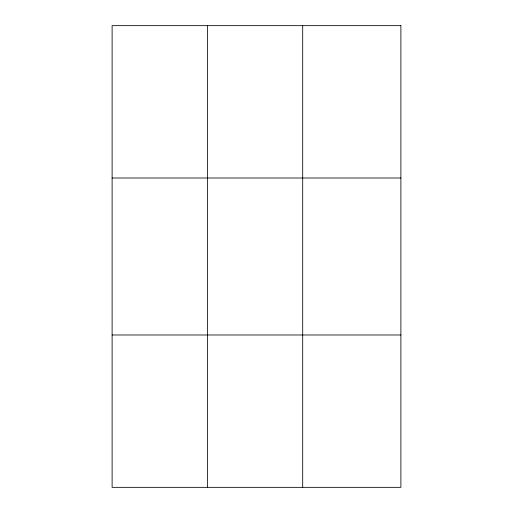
<?xml version="1.0" encoding="UTF-8"?>
<svg xmlns="http://www.w3.org/2000/svg" width="513" height="513" viewBox="0 0 513 513"><rect width="100%" height="100%" fill="white"/><g stroke="black" fill="none" stroke-linecap="round" stroke-linejoin="round"><path stroke-width="0.77" d="M207.412 25.65L207.412 487.35M302.702 25.65L302.702 487.35M112.116 178.011L400.884 178.011M112.116 334.989L400.884 334.989M400.884 25.65L400.884 487.35L112.116 487.35L112.116 25.65L400.884 25.65"/></g></svg>
